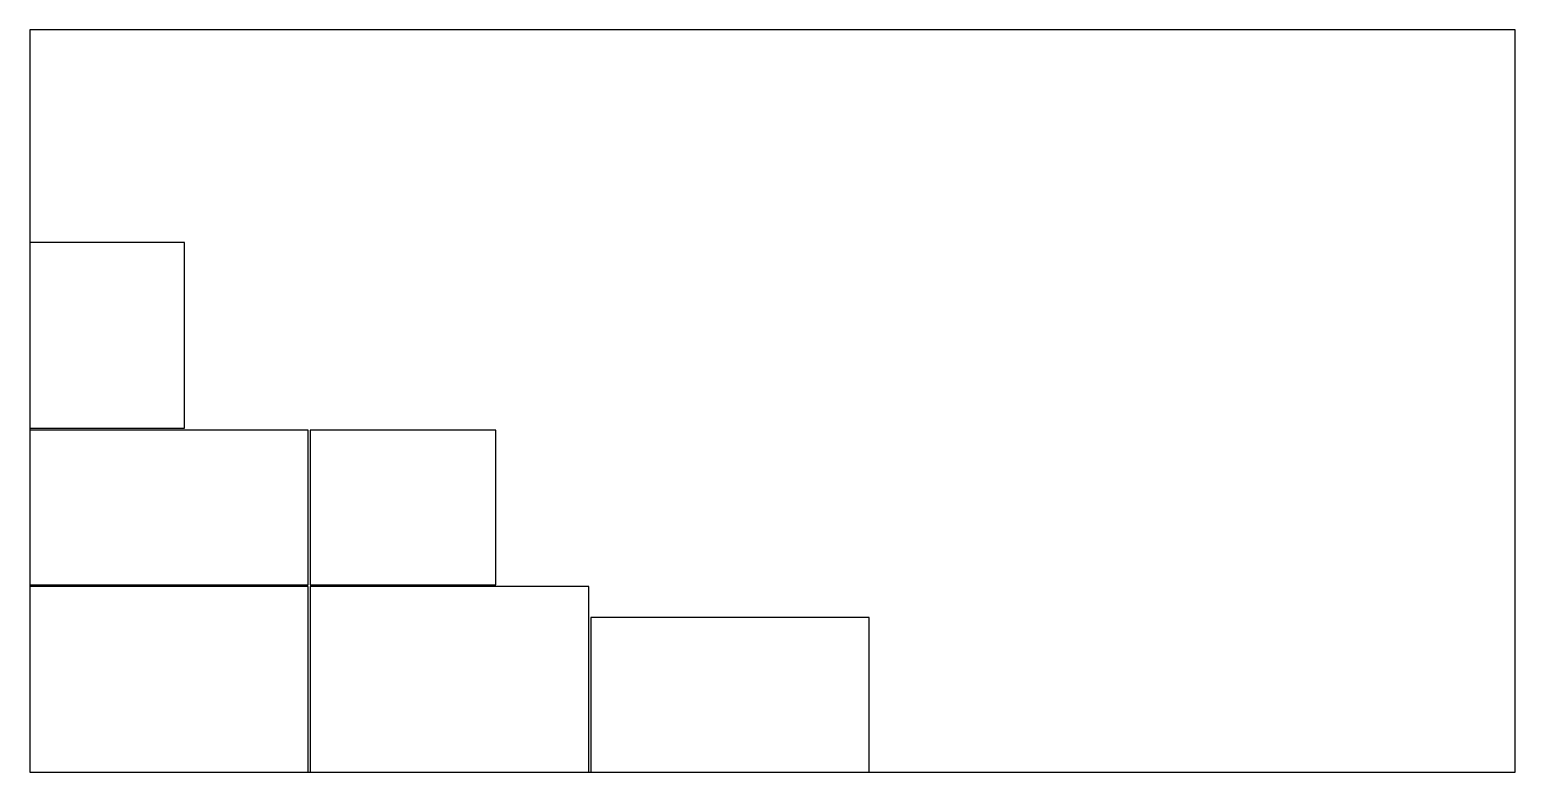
# Model space of a CAD drawing. Extents: x 0 to 96, y 0 to 48.
import ezdxf

# ---------------------------------------------------------------- set-up
doc = ezdxf.new("R2010")
doc.units = 0
doc.layers.add('PANEL', color=1, linetype='CONTINUOUS')
doc.layers.add('SHEET', color=7, linetype='CONTINUOUS')

msp = doc.modelspace()

# ---------------------------------------------------------------- linework, layer by layer
at = {"layer": 'PANEL'}
for p, q in [((10, 34.25), (0, 34.25)), ((0, 34.25), (0, 22.25)), ((10, 22.25), (10, 34.25)), ((0, 22.25), (10, 22.25)), ((18, 22.125), (0, 22.125)), ((0, 22.125), (0, 12.125)), ((18, 12.125), (18, 22.125)), ((30.125, 22.125), (18.125, 22.125)), ((18.125, 22.125), (18.125, 12.125)), ((30.125, 12.125), (30.125, 22.125)), ((0, 12.125), (18, 12.125)), ((18, 12), (0, 12)), ((0, 12), (0, 0)), ((18, 0), (18, 12)), ((18.125, 12.125), (30.125, 12.125)), ((36.125, 12), (18.125, 12)), ((18.125, 12), (18.125, 0)), ((36.125, 0), (36.125, 12)), ((54.25, 10), (36.25, 10)), ((36.25, 10), (36.25, 0)), ((54.25, 0), (54.25, 10)), ((0, 0), (18, 0)), ((18.125, 0), (36.125, 0)), ((36.25, 0), (54.25, 0))]:
    msp.add_line(p, q, dxfattribs=at)
at = {"layer": 'SHEET'}
for p, q in [((96, 48), (0, 48)), ((0, 48), (0, 0)), ((96, 0), (96, 48)), ((0, 0), (96, 0))]:
    msp.add_line(p, q, dxfattribs=at)

doc.saveas('drawing.dxf')
